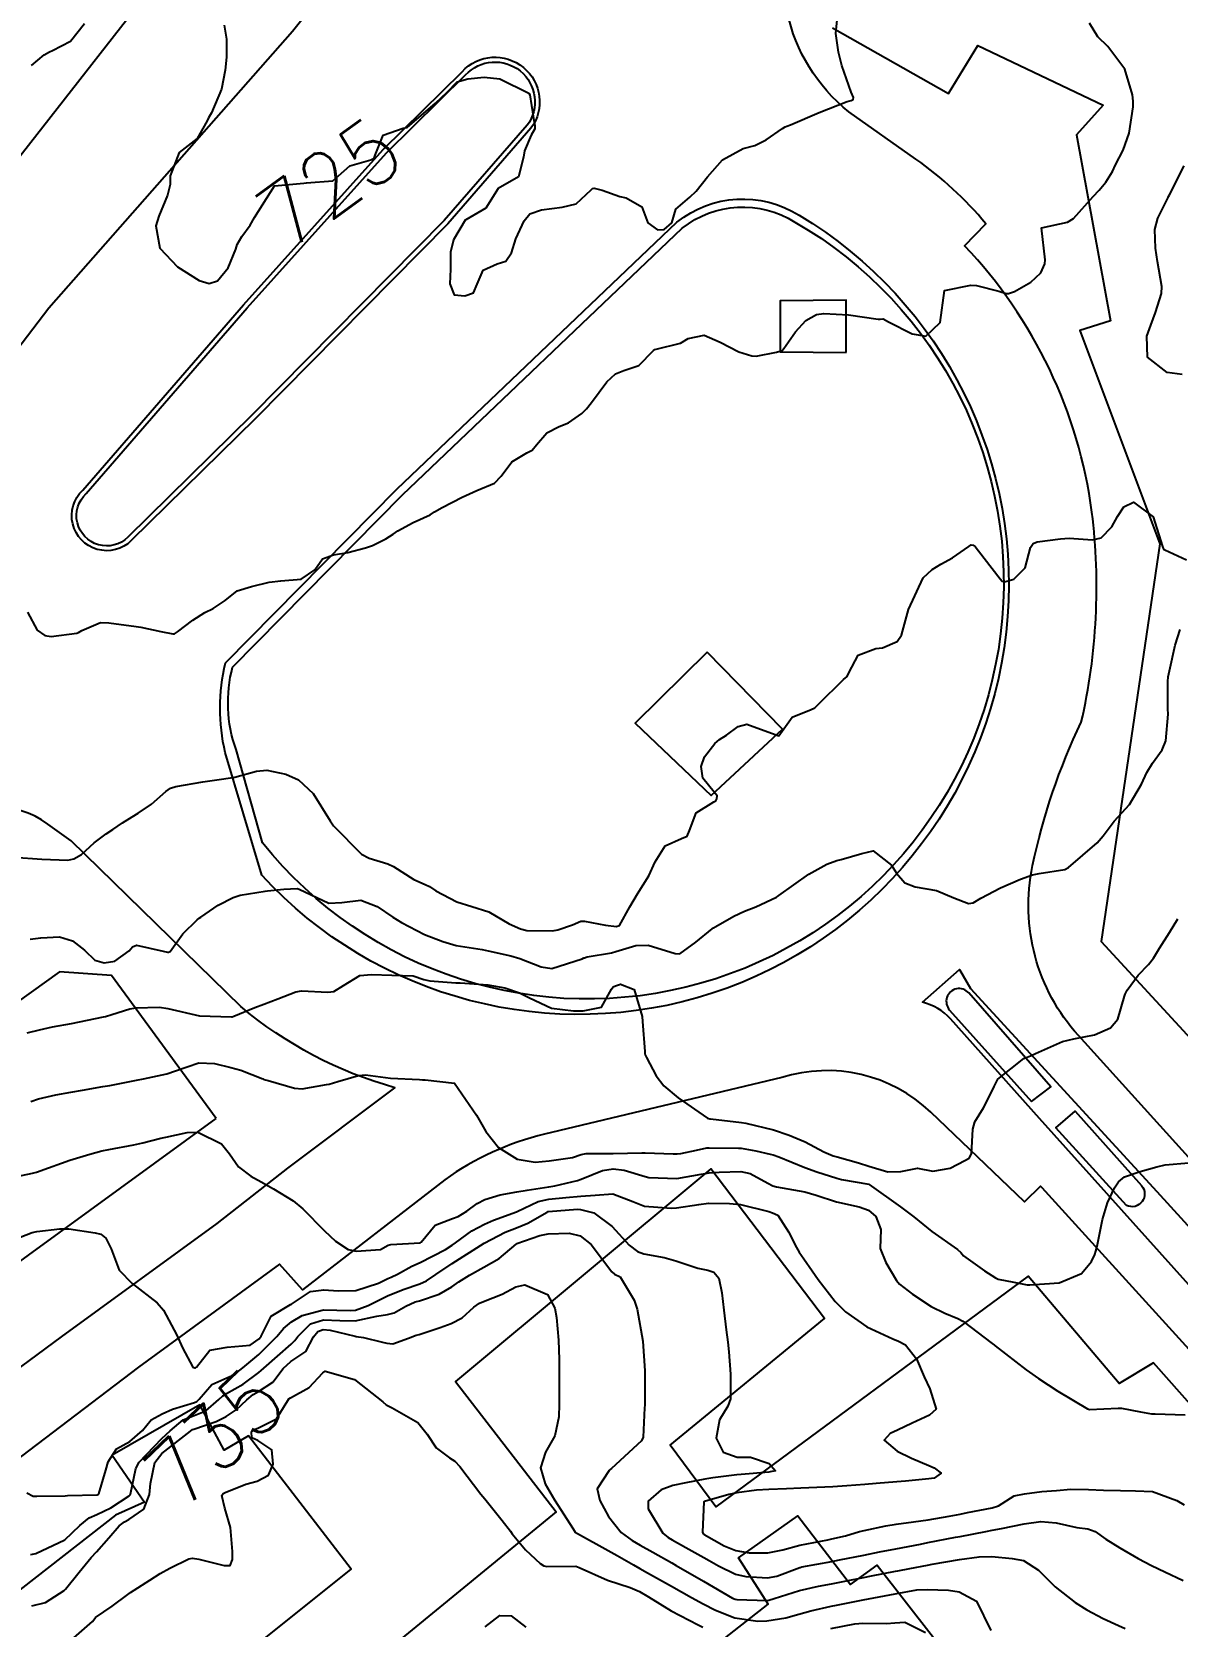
# Model space of a CAD drawing. Header units: metres. Extents: x 318500 to 325275, y 7408834 to 7428799.
# Drawn here: x 320902.5 to 320974.2, y 7414747.2 to 7414847 of the extents above; entities that cross this region are included whole.
import ezdxf
from ezdxf.enums import TextEntityAlignment as Align

# ---------------------------------------------------------------- set-up
doc = ezdxf.new("R2010")
doc.units = ezdxf.units.M
doc.header["$MEASUREMENT"] = 0
for name, color, linetype in [('Area Verde e de Lazer', 93, 'Continuous'), ('Canteiro', 45, 'Continuous'), ('Cotas', 45, 'Continuous'), ('Curvas de Nivel 1m', 11, 'Continuous'), ('Curvas de Nivel 5m', 15, 'Continuous'), ('Divisas', 45, 'Continuous'), ('Edificações', 30, 'Continuous'), ('Linha Férrea', 20, 'Continuous'), ('Vias Primárias', 230, 'Continuous')]:
    doc.layers.add(name, color=color, linetype=linetype)
doc.styles.add('Style-STANDARD', font='STANDARD.shx')

msp = doc.modelspace()

# ---------------------------------------------------------------- linework, layer by layer
at = {"layer": 'Area Verde e de Lazer'}
msp.add_lwpolyline([(320925.735, 7414818.062), (320943.232, 7414834.739, -0.32052), (320950.279, 7414835.126, -1.207178), (320916.964, 7414796.273), (320915.315, 7414802.119, -0.150565), (320915.098, 7414807.275), (320925.735, 7414818.062)], format="xyb", dxfattribs=at)
at = {"layer": 'Canteiro'}
for points in [[(320928.339, 7414835.228), (320916.309, 7414823.037), (320908.549, 7414815.403, -1.014529), (320905.936, 7414818.137), (320916.014, 7414829.758), (320924.727, 7414839.467), (320929.674, 7414844.333, -0.946855), (320933.531, 7414841.184), (320928.339, 7414835.228)], [(320965.093, 7414780.078), (320966.292, 7414781.008), (320961.162, 7414786.875, 1.010855), (320959.963, 7414785.803), (320965.093, 7414780.078)], [(320971.03, 7414773.574), (320966.596, 7414778.428), (320967.811, 7414779.484), (320971.961, 7414774.819, -0.816227), (320971.03, 7414773.574, -3.313433)]]:
    msp.add_lwpolyline(points, format="xyb", dxfattribs=at)
at = {"layer": 'Curvas de Nivel 1m', "flags": 128}
for points, elevation in [([(320902.267, 7414810.701), (320902.865, 7414809.595), (320903.345, 7414809.261), (320903.738, 7414809.191), (320905.348, 7414809.407), (320905.463, 7414809.444), (320905.66, 7414809.555), (320906.833, 7414810.063), (320907.358, 7414810.035), (320909.063, 7414809.804), (320909.354, 7414809.765), (320910.609, 7414809.491), (320911.348, 7414809.347), (320911.465, 7414809.361), (320911.646, 7414809.476), (320912.616, 7414810.207), (320913.368, 7414810.686), (320913.886, 7414810.939), (320914.634, 7414811.441), (320915.386, 7414812.045), (320916.28, 7414812.308), (320917.392, 7414812.58), (320918.115, 7414812.671), (320919.394, 7414812.784), (320920.245, 7414813.367), (320920.727, 7414814.044), (320921.414, 7414814.306), (320922.311, 7414814.442), (320923.421, 7414814.728), (320923.856, 7414814.883), (320924.68, 7414815.307), (320925.146, 7414815.591), (320925.437, 7414815.792), (320926.398, 7414816.333), (320927.453, 7414816.813), (320927.737, 7414816.984), (320928.206, 7414817.259), (320929.467, 7414817.918), (320930.37, 7414818.332), (320931.476, 7414818.793), (320931.897, 7414819.214), (320932.578, 7414820.119), (320933.502, 7414820.682), (320933.838, 7414820.852), (320934.114, 7414821.181), (320934.749, 7414821.944), (320935.528, 7414822.33), (320936.123, 7414822.562), (320936.943, 7414823.146), (320937.239, 7414823.447), (320937.547, 7414823.843), (320938.509, 7414825.126), (320939.054, 7414825.631), (320939.571, 7414825.843), (320940.525, 7414826.146), (320941.443, 7414827.082), (320941.521, 7414827.151), (320941.591, 7414827.173), (320943.112, 7414827.55), (320943.602, 7414827.839), (320944.602, 7414828.048), (320945.599, 7414827.605), (320946.766, 7414827.012), (320947.586, 7414826.746), (320947.85, 7414826.733), (320949.132, 7414826.985), (320949.484, 7414827.088), (320949.593, 7414827.205), (320950.312, 7414828.267), (320950.968, 7414828.96), (320951.624, 7414829.336), (320952.09, 7414829.408), (320953.624, 7414829.321), (320955.48, 7414829.043), (320955.621, 7414829.048), (320955.802, 7414829.078), (320956.135, 7414828.892), (320957.609, 7414828.127), (320958.481, 7414827.983), (320959.359, 7414828.844), (320959.64, 7414830.84), (320961.298, 7414831.17), (320961.645, 7414831.157), (320963.048, 7414830.799), (320963.507, 7414830.661), (320963.639, 7414830.66), (320964.023, 7414830.784), (320965.05, 7414831.368), (320965.658, 7414831.946), (320965.915, 7414832.509), (320965.933, 7414832.757), (320965.7, 7414834.76), (320967.333, 7414835.115), (320967.706, 7414835.344), (320968.945, 7414836.722), (320969.317, 7414837.125), (320969.734, 7414837.619), (320970.145, 7414838.303), (320970.345, 7414838.701), (320970.821, 7414839.637), (320971.202, 7414840.689), (320971.445, 7414842.334), (320971.437, 7414842.685), (320971.395, 7414843.097), (320970.92, 7414844.694), (320969.851, 7414846.117), (320969.224, 7414846.72), (320968.71, 7414847.569)], 726), ([(320974.52, 7414825.586), (320973.58, 7414825.702), (320972.342, 7414826.672), (320972.294, 7414827.989), (320972.544, 7414828.671), (320972.838, 7414829.462), (320973.225, 7414830.664), (320973.232, 7414831.087), (320972.96, 7414832.667), (320972.851, 7414833.5), (320972.802, 7414834.669), (320972.995, 7414835.379), (320973.632, 7414836.661), (320973.662, 7414836.719), (320973.723, 7414836.839), (320974.645, 7414838.647)], 727), ([(320901.387, 7414795.379), (320903.157, 7414795.251), (320904.786, 7414795.195), (320905.157, 7414795.266), (320905.635, 7414795.553), (320906.444, 7414796.268), (320907.18, 7414796.846), (320907.602, 7414797.108), (320908.216, 7414797.52), (320908.808, 7414797.902), (320909.199, 7414798.122), (320910.021, 7414798.685), (320910.922, 7414799.484), (320911.222, 7414799.687), (320911.539, 7414799.792), (320913.226, 7414800.088), (320914.412, 7414800.254), (320915.229, 7414800.375), (320916.592, 7414800.768), (320917.234, 7414800.819), (320918.422, 7414800.573), (320919.229, 7414800.223), (320920.146, 7414799.361), (320921.195, 7414797.653), (320921.405, 7414797.347), (320923.164, 7414795.57), (320923.642, 7414795.313), (320924.817, 7414794.955), (320925.155, 7414794.799), (320926.446, 7414793.978), (320927.144, 7414793.666), (320927.417, 7414793.54), (320927.817, 7414793.26), (320929.13, 7414792.574), (320930.062, 7414792.289), (320931.121, 7414791.96), (320932.404, 7414791.197), (320933.105, 7414790.884), (320933.499, 7414790.789), (320935.104, 7414790.758), (320935.439, 7414790.821), (320936.371, 7414791.141), (320936.881, 7414791.366), (320937.114, 7414791.377), (320938.42, 7414791.117), (320939.109, 7414791.042), (320939.169, 7414791.049), (320939.31, 7414791.107), (320939.952, 7414792.274), (320940.423, 7414793.091), (320941.151, 7414794.215), (320941.541, 7414795.074), (320942.159, 7414796.081), (320943.182, 7414796.54), (320943.535, 7414796.697), (320943.677, 7414797.045), (320944.094, 7414798.16), (320945.217, 7414798.846), (320945.34, 7414798.906), (320945.402, 7414799.027), (320945.406, 7414799.211), (320945.224, 7414799.455), (320944.512, 7414800.32), (320944.422, 7414801.042), (320944.627, 7414801.661), (320945.262, 7414802.484), (320945.559, 7414802.732), (320945.992, 7414803.019), (320946.74, 7414803.546), (320947.281, 7414803.704), (320949.27, 7414802.98), (320950.114, 7414804.142), (320951.295, 7414804.617), (320951.527, 7414804.716), (320951.748, 7414804.943), (320953.316, 7414806.496), (320953.542, 7414806.694), (320953.649, 7414806.917), (320954.235, 7414808.012), (320955.343, 7414808.431), (320955.756, 7414808.481), (320956.67, 7414808.88), (320956.956, 7414809.276), (320957.38, 7414810.87), (320958.312, 7414812.856), (320958.866, 7414813.391), (320959.413, 7414813.717), (320960.144, 7414814.108), (320961.164, 7414814.823), (320961.319, 7414814.933), (320961.431, 7414814.915), (320961.553, 7414814.818), (320962.128, 7414814.101), (320963.132, 7414812.794), (320963.257, 7414812.651), (320963.398, 7414812.607), (320963.977, 7414812.781), (320964.691, 7414813.491), (320965.021, 7414814.766), (320965.18, 7414815.018), (320965.435, 7414815.118), (320966.893, 7414815.291), (320967.439, 7414815.337), (320968.909, 7414815.247), (320969.44, 7414815.36), (320970.106, 7414816.044), (320970.462, 7414816.695), (320970.857, 7414817.301), (320971.474, 7414817.593), (320972.701, 7414816.668), (320973.283, 7414814.811), (320973.352, 7414814.661), (320973.429, 7414814.609), (320974.773, 7414813.989)], 727), ([(320902.442, 7414790.245), (320903.091, 7414790.333), (320904.277, 7414790.388), (320905.089, 7414790.145), (320905.831, 7414789.549), (320906.468, 7414788.933), (320907.072, 7414788.769), (320907.724, 7414788.873), (320908.627, 7414789.515), (320908.827, 7414789.769), (320909.086, 7414789.877), (320910.754, 7414789.485), (320911.019, 7414789.421), (320911.079, 7414789.42), (320911.185, 7414789.478), (320911.981, 7414790.583), (320912.885, 7414791.453), (320913.014, 7414791.549), (320913.113, 7414791.623), (320914.197, 7414792.366), (320915.131, 7414792.853), (320915.566, 7414792.991), (320917.138, 7414793.247), (320917.275, 7414793.261), (320918.296, 7414793.383), (320919.14, 7414793.42), (320919.266, 7414793.369), (320921.127, 7414792.495), (320921.925, 7414792.541), (320923.131, 7414792.69), (320924.15, 7414792.279), (320925.115, 7414791.625), (320925.671, 7414791.284), (320927.099, 7414790.542), (320928.256, 7414790.089), (320929.089, 7414789.858), (320930.714, 7414789.587), (320931.085, 7414789.522), (320932.515, 7414789.196), (320933.078, 7414789.037), (320934.408, 7414788.505), (320935.072, 7414788.4), (320936.964, 7414789.017), (320937.079, 7414789.066), (320937.123, 7414789.086), (320937.291, 7414789.128), (320938.798, 7414789.399), (320939.085, 7414789.465), (320940.33, 7414789.853), (320941.092, 7414789.875), (320942.788, 7414789.351), (320943.084, 7414789.332), (320944.088, 7414790.047), (320945.108, 7414790.898), (320945.184, 7414790.954), (320945.331, 7414791.027), (320946.453, 7414791.677), (320947.125, 7414791.997), (320947.846, 7414792.273), (320949.139, 7414792.874), (320949.197, 7414792.912), (320949.274, 7414792.969), (320951.154, 7414794.321), (320952.276, 7414794.933), (320952.913, 7414795.175), (320953.165, 7414795.228), (320954.471, 7414795.607), (320955.173, 7414795.777), (320956.332, 7414794.882), (320956.647, 7414794.369), (320957.149, 7414793.768), (320957.812, 7414793.526), (320959.144, 7414793.286), (320960.227, 7414792.829), (320961.135, 7414792.467), (320961.432, 7414792.519), (320961.913, 7414792.808), (320963.147, 7414793.457), (320964.386, 7414794.005), (320965.155, 7414794.276), (320965.555, 7414794.357), (320967.159, 7414794.613), (320967.395, 7414794.736), (320969.186, 7414796.277), (320969.572, 7414796.704), (320970.265, 7414797.633), (320971.22, 7414798.68), (320971.968, 7414799.944), (320972.307, 7414800.669), (320972.653, 7414801.269), (320973.264, 7414802.097), (320973.493, 7414802.657), (320973.631, 7414804.319), (320973.62, 7414804.655), (320973.608, 7414806.373), (320973.64, 7414806.655), (320973.725, 7414807.046), (320974.077, 7414808.649), (320974.38, 7414809.629)], 728), ([(320902.234, 7414784.376), (320903.015, 7414784.574), (320903.839, 7414784.757), (320905.021, 7414784.968), (320905.512, 7414785.063), (320907.028, 7414785.382), (320907.149, 7414785.408), (320907.549, 7414785.525), (320908.672, 7414785.878), (320909.036, 7414785.939), (320910.533, 7414785.992), (320911.036, 7414785.911), (320913.03, 7414785.45), (320915.029, 7414785.385), (320915.068, 7414785.391), (320915.18, 7414785.428), (320916.479, 7414785.968), (320917.042, 7414786.184), (320917.927, 7414786.507), (320919.054, 7414786.951), (320919.413, 7414787.008), (320921.054, 7414786.918), (320921.423, 7414786.976), (320922.031, 7414787.335), (320923.066, 7414787.964), (320923.786, 7414788.028), (320925.067, 7414787.997), (320926.401, 7414787.942), (320927.065, 7414787.726), (320927.435, 7414787.635), (320929.063, 7414787.52), (320929.338, 7414787.511), (320931.062, 7414787.39), (320932.141, 7414787.199), (320933.056, 7414786.89), (320933.666, 7414786.566), (320935.041, 7414785.926), (320936.427, 7414785.751), (320937.039, 7414785.755), (320938.182, 7414785.98), (320938.804, 7414787.113), (320938.919, 7414787.254), (320939.062, 7414787.326), (320939.377, 7414787.42), (320940.228, 7414787.092), (320940.721, 7414785.399), (320940.741, 7414785.084), (320940.881, 7414783.203), (320940.897, 7414783.082), (320940.919, 7414783.001), (320940.998, 7414782.842), (320941.602, 7414781.687), (320942.077, 7414781.064), (320942.969, 7414780.319), (320944.809, 7414779.031), (320944.949, 7414778.995), (320944.989, 7414778.989), (320946.946, 7414778.764), (320947.218, 7414778.724), (320948.94, 7414778.313), (320949.914, 7414777.981), (320950.929, 7414777.556), (320952.083, 7414776.933), (320952.683, 7414776.689), (320952.917, 7414776.616), (320954.259, 7414776.245), (320954.912, 7414776.043), (320956.101, 7414775.685), (320956.908, 7414775.692), (320957.959, 7414775.902), (320958.909, 7414775.716), (320959.996, 7414775.909), (320960.916, 7414776.386), (320961.184, 7414776.541), (320961.337, 7414776.806), (320961.403, 7414778.348), (320961.545, 7414778.804), (320962.082, 7414779.68), (320962.652, 7414780.793), (320962.744, 7414781.031), (320962.987, 7414781.48), (320964.603, 7414782.766), (320965.012, 7414782.948), (320965.344, 7414783.086), (320967.021, 7414783.83), (320967.74, 7414784.006), (320969.025, 7414784.252), (320970.031, 7414784.695), (320970.493, 7414785.233), (320970.901, 7414786.682), (320970.939, 7414786.804), (320971.066, 7414787.051), (320971.759, 7414787.994), (320972.398, 7414788.667), (320972.712, 7414789.046), (320973.1, 7414789.674), (320973.708, 7414790.651), (320974.244, 7414791.523)], 729), ([(320901.206, 7414775.296), (320902.575, 7414775.593), (320902.833, 7414775.658), (320902.901, 7414775.68), (320903.063, 7414775.749), (320904.908, 7414776.41), (320906.155, 7414776.784), (320906.915, 7414776.986), (320907.36, 7414777.081), (320908.919, 7414777.367), (320909.49, 7414777.501), (320910.613, 7414777.796), (320910.926, 7414777.859), (320912.254, 7414778.136), (320912.931, 7414778.17), (320914.396, 7414777.435), (320914.914, 7414776.81), (320915.474, 7414775.99), (320916.239, 7414775.41), (320916.895, 7414775.047), (320917.662, 7414774.614), (320918.877, 7414773.866), (320919.486, 7414773.364), (320920.85, 7414771.989), (320921.542, 7414771.339), (320922.331, 7414770.824), (320922.834, 7414770.711), (320924.36, 7414770.822), (320924.838, 7414771.084), (320924.994, 7414771.133), (320926.84, 7414771.241), (320926.895, 7414771.269), (320927.765, 7414772.347), (320928.863, 7414772.765), (320929.21, 7414772.889), (320929.759, 7414773.227), (320930.395, 7414773.7), (320930.881, 7414773.945), (320931.844, 7414774.242), (320932.888, 7414774.42), (320933.535, 7414774.536), (320934.894, 7414774.744), (320935.252, 7414774.797), (320936.673, 7414775.133), (320936.901, 7414775.214), (320938.251, 7414775.772), (320938.907, 7414775.86), (320939.599, 7414775.791), (320940.903, 7414775.383), (320941.147, 7414775.321), (320942.902, 7414775.266), (320944.412, 7414775.527), (320944.906, 7414775.614), (320945.542, 7414775.656), (320946.907, 7414775.695), (320947.488, 7414775.574), (320948.578, 7414774.975), (320948.898, 7414774.808), (320949.126, 7414774.739), (320950.892, 7414774.427), (320951.612, 7414774.217), (320952.883, 7414773.805), (320954.295, 7414773.483), (320954.876, 7414773.281), (320955.347, 7414772.885), (320955.663, 7414772.077), (320955.613, 7414770.882), (320955.966, 7414770.014), (320956.63, 7414768.872), (320956.817, 7414768.645), (320957.64, 7414768.025), (320958.796, 7414767.249), (320959.659, 7414766.827), (320960.477, 7414766.507), (320960.785, 7414766.325), (320962.626, 7414764.937), (320962.77, 7414764.831), (320962.793, 7414764.812), (320962.82, 7414764.789), (320964.748, 7414763.297), (320965.521, 7414762.748), (320966.728, 7414761.943), (320968.582, 7414760.841), (320968.711, 7414760.802), (320970.502, 7414760.894), (320970.713, 7414760.884), (320971.913, 7414760.662), (320972.592, 7414760.535), (320972.709, 7414760.535), (320972.825, 7414760.532), (320974.708, 7414760.479)], 731), ([(320901.808, 7414771.6), (320902.561, 7414771.876), (320902.845, 7414771.937), (320904.295, 7414772.122), (320904.848, 7414772.123), (320906.509, 7414771.871), (320906.844, 7414771.785), (320907.169, 7414771.527), (320907.505, 7414770.852), (320907.997, 7414769.518), (320908.808, 7414768.685), (320910.388, 7414767.486), (320910.783, 7414767.032), (320911.608, 7414765.467), (320911.963, 7414764.673), (320912.613, 7414763.452), (320912.739, 7414763.415), (320912.767, 7414763.423), (320912.831, 7414763.449), (320913.678, 7414764.514), (320914.753, 7414764.712), (320916.187, 7414764.841), (320916.758, 7414765.22), (320916.888, 7414765.398), (320917.513, 7414766.655), (320918.716, 7414767.371), (320918.791, 7414767.405), (320919.964, 7414768.197), (320920.804, 7414768.306), (320921.7, 7414768.233), (320922.804, 7414768.257), (320924.226, 7414768.714), (320924.816, 7414769.011), (320925.009, 7414769.096), (320925.414, 7414769.284), (320926.321, 7414769.779), (320926.827, 7414770.007), (320928.417, 7414770.827), (320928.839, 7414771.093), (320929.043, 7414771.237), (320930.076, 7414771.998), (320930.858, 7414772.412), (320931.419, 7414772.647), (320932.87, 7414773.178), (320932.893, 7414773.19), (320934.225, 7414773.825), (320934.882, 7414773.97), (320935.943, 7414774.085), (320936.885, 7414774.16), (320937.779, 7414774.229), (320938.888, 7414774.311), (320940.143, 7414773.829), (320940.877, 7414773.522), (320942.533, 7414773.398), (320942.876, 7414773.421), (320944.274, 7414773.641), (320944.88, 7414773.717), (320946.191, 7414773.7), (320946.88, 7414773.634), (320948.655, 7414773.192), (320948.872, 7414773.119), (320949.203, 7414772.967), (320949.879, 7414771.935), (320950.381, 7414770.955), (320950.545, 7414770.661), (320950.833, 7414770.242), (320951.362, 7414769.479), (320951.728, 7414768.936), (320952.8, 7414767.561), (320953.446, 7414766.91), (320954.776, 7414765.985), (320956.417, 7414765.221), (320956.763, 7414765.087), (320957.199, 7414764.863), (320957.882, 7414763.984), (320958.362, 7414762.846), (320958.729, 7414762.098), (320959.119, 7414760.834), (320958.704, 7414760.448), (320957.608, 7414759.945), (320956.69, 7414759.518), (320956.25, 7414759.311), (320955.866, 7414758.878), (320956.673, 7414758.2), (320957.58, 7414757.767), (320958.665, 7414757.291), (320958.986, 7414757.156), (320959.422, 7414756.829), (320958.985, 7414756.505), (320958.654, 7414756.461), (320957.193, 7414756.321), (320956.651, 7414756.27), (320955.366, 7414756.167), (320954.648, 7414756.104), (320953.527, 7414756.026), (320952.646, 7414755.971), (320951.662, 7414755.918), (320950.644, 7414755.874), (320949.761, 7414755.841), (320948.642, 7414755.803), (320947.876, 7414755.747), (320946.639, 7414755.587), (320946.15, 7414755.495), (320944.63, 7414755.057), (320944.607, 7414755.053), (320944.574, 7414755.031), (320944.495, 7414753.138), (320944.545, 7414753.031), (320944.6, 7414752.986), (320945.861, 7414752.279), (320946.59, 7414751.979), (320947.426, 7414751.825), (320948.589, 7414751.824), (320949.519, 7414752.032), (320950.594, 7414752.314), (320952.332, 7414752.658), (320952.598, 7414752.711), (320953.438, 7414752.907), (320954.327, 7414753.171), (320954.605, 7414753.242), (320955.965, 7414753.521), (320956.611, 7414753.623), (320957.694, 7414753.773), (320958.616, 7414753.91), (320959.926, 7414754.127), (320960.625, 7414754.264), (320961.079, 7414754.352), (320962.629, 7414754.66), (320963.017, 7414754.784), (320964.003, 7414755.406), (320964.642, 7414755.533), (320965.725, 7414755.663), (320966.645, 7414755.741), (320967.555, 7414755.812), (320968.646, 7414755.803), (320969.588, 7414755.754), (320970.646, 7414755.738), (320971.594, 7414755.717), (320972.645, 7414755.677), (320974.168, 7414755.104), (320974.633, 7414754.836)], 732), ([(320902.223, 7414755.594), (320902.627, 7414755.389), (320902.84, 7414755.373), (320904.628, 7414755.408), (320904.773, 7414755.413), (320906.629, 7414755.465), (320906.679, 7414755.48), (320906.722, 7414755.529), (320907.169, 7414757.009), (320907.319, 7414757.523), (320907.832, 7414758.354), (320908.673, 7414758.811), (320909.465, 7414759.498), (320910.013, 7414760.167), (320910.696, 7414760.543), (320911.341, 7414760.829), (320912.707, 7414761.242), (320912.858, 7414761.299), (320913.003, 7414761.447), (320913.794, 7414762.37), (320914.73, 7414762.778), (320915.173, 7414762.984), (320915.744, 7414763.415), (320916.748, 7414764.24), (320917.869, 7414765.383), (320918.274, 7414765.871), (320918.774, 7414766.299), (320919.445, 7414766.698), (320920.785, 7414767.044), (320922.46, 7414767), (320922.785, 7414767.016), (320923.577, 7414767.308), (320924.799, 7414767.916), (320925.768, 7414768.318), (320926.811, 7414768.669), (320927.227, 7414768.851), (320927.822, 7414769.255), (320928.827, 7414769.95), (320930.84, 7414771.21), (320932.152, 7414771.895), (320932.855, 7414772.172), (320933.573, 7414772.465), (320934.778, 7414773.161), (320934.839, 7414773.192), (320934.871, 7414773.2), (320936.671, 7414773.335), (320936.873, 7414773.329), (320937.697, 7414773.122), (320938.857, 7414772.269), (320939.902, 7414771.094), (320940.438, 7414770.688), (320940.835, 7414770.554), (320942.095, 7414770.323), (320942.831, 7414770.116), (320944.215, 7414769.648), (320944.825, 7414769.524), (320945.21, 7414769.411), (320945.522, 7414769.019), (320945.715, 7414768.108), (320945.843, 7414767.014), (320945.985, 7414765.799), (320946.076, 7414765.01), (320946.151, 7414764.406), (320946.261, 7414763.007), (320946.257, 7414761.467), (320946.085, 7414761.009), (320945.564, 7414760.15), (320945.352, 7414759.02), (320945.789, 7414758.131), (320946.668, 7414757.83), (320947.493, 7414757.813), (320948.665, 7414757.421), (320949.058, 7414756.966), (320948.729, 7414756.9), (320948.659, 7414756.89), (320946.913, 7414756.739), (320946.656, 7414756.71), (320945.145, 7414756.53), (320944.651, 7414756.45), (320943.463, 7414756.226), (320942.645, 7414756.043), (320941.92, 7414755.782), (320941.107, 7414755.073), (320941.103, 7414754.593), (320942.021, 7414753.059), (320942.344, 7414752.8), (320942.596, 7414752.656), (320943.457, 7414752.175), (320944.585, 7414751.536), (320944.913, 7414751.355), (320945.503, 7414751.016), (320946.573, 7414750.507), (320947.21, 7414750.351), (320948.57, 7414750.276), (320949.157, 7414750.378), (320950.58, 7414750.922), (320950.604, 7414750.926), (320950.708, 7414750.948), (320952.584, 7414751.3), (320953.067, 7414751.395), (320954.588, 7414751.693), (320955.58, 7414751.89), (320956.592, 7414752.087), (320958.132, 7414752.384), (320958.596, 7414752.475), (320960.336, 7414752.814), (320960.611, 7414752.864), (320962.23, 7414753.178), (320962.615, 7414753.255), (320963.199, 7414753.365), (320964.619, 7414753.642), (320965.672, 7414753.796), (320966.62, 7414753.717), (320967.921, 7414753.412), (320968.616, 7414753.342), (320969.077, 7414753.165), (320969.739, 7414752.693), (320970.602, 7414752.146), (320971.766, 7414751.489), (320972.586, 7414751.05), (320973.424, 7414750.642), (320974.572, 7414750.1)], 733), ([(320902.45, 7414751.723), (320902.582, 7414751.748), (320902.796, 7414751.801), (320904.591, 7414752.657), (320905.549, 7414753.546), (320906.12, 7414754.025), (320906.61, 7414754.225), (320907.489, 7414754.649), (320908.628, 7414755.409), (320908.682, 7414755.457), (320908.703, 7414755.509), (320909.046, 7414757.112), (320909.251, 7414757.501), (320910.675, 7414758.993), (320911.182, 7414759.472), (320912.001, 7414760.15), (320912.695, 7414760.423), (320913.428, 7414760.713), (320914.242, 7414761.435), (320914.479, 7414761.667), (320914.716, 7414761.802), (320915.751, 7414762.388), (320916.736, 7414763.111), (320916.89, 7414763.246), (320917.045, 7414763.395), (320918.755, 7414764.904), (320919.001, 7414765.124), (320919.179, 7414765.366), (320919.967, 7414766.163), (320920.776, 7414766.425), (320921.808, 7414766.367), (320922.776, 7414766.355), (320924.121, 7414766.641), (320924.782, 7414766.756), (320925.207, 7414766.862), (320925.939, 7414767.279), (320926.531, 7414767.535), (320926.795, 7414767.614), (320928.032, 7414768.021), (320928.809, 7414768.475), (320929.254, 7414768.793), (320929.918, 7414769.224), (320930.825, 7414769.722), (320931.771, 7414770.26), (320932.84, 7414771.164), (320932.887, 7414771.189), (320934.33, 7414771.686), (320934.85, 7414771.811), (320936.151, 7414771.84), (320936.848, 7414771.677), (320937.525, 7414771.123), (320938.823, 7414769.425), (320938.999, 7414769.284), (320939.338, 7414769.102), (320940.23, 7414767.657), (320940.418, 7414767.086), (320940.76, 7414765.08), (320940.891, 7414763.227), (320940.896, 7414763.078), (320940.899, 7414762.917), (320940.882, 7414761.077), (320940.879, 7414760.906), (320940.786, 7414759.078), (320940.678, 7414758.84), (320938.808, 7414757.108), (320938.727, 7414757.041), (320938.658, 7414756.988), (320937.909, 7414755.849), (320938.075, 7414755.116), (320938.615, 7414754.117), (320939.417, 7414753.098), (320940.104, 7414752.596), (320940.592, 7414752.321), (320941.39, 7414751.87), (320942.581, 7414751.198), (320942.849, 7414751.047), (320944.566, 7414750.066), (320946.383, 7414749.003), (320946.549, 7414748.925), (320946.641, 7414748.906), (320948.548, 7414748.851), (320948.653, 7414748.864), (320948.979, 7414748.966), (320950.162, 7414749.348), (320950.558, 7414749.467), (320951.753, 7414749.741), (320952.565, 7414749.901), (320953.411, 7414750.064), (320954.571, 7414750.29), (320955.07, 7414750.387), (320956.577, 7414750.684), (320956.73, 7414750.715), (320957.48, 7414750.857), (320958.582, 7414751.066), (320958.873, 7414751.124), (320960.589, 7414751.413), (320961.807, 7414751.582), (320962.592, 7414751.596), (320963.874, 7414751.487), (320964.589, 7414751.355), (320965.514, 7414750.746), (320966.565, 7414749.713), (320967.815, 7414748.717), (320968.546, 7414748.27), (320969.578, 7414747.732), (320970.536, 7414747.283), (320970.949, 7414747.089)], 734), ([(320904.504, 7414745.92), (320906.334, 7414747.533), (320906.417, 7414747.636), (320906.524, 7414747.785), (320907.564, 7414748.49), (320908.546, 7414749.234), (320908.705, 7414749.35), (320908.949, 7414749.504), (320909.92, 7414750.129), (320910.566, 7414750.538), (320911.167, 7414750.875), (320912.35, 7414751.453), (320912.58, 7414751.498), (320912.987, 7414751.446), (320914.574, 7414751.04), (320914.949, 7414751.05), (320915.09, 7414751.422), (320915.085, 7414751.923), (320914.961, 7414753.425), (320914.618, 7414754.625), (320914.423, 7414755.432), (320914.514, 7414755.549), (320914.633, 7414755.611), (320915.916, 7414756.136), (320916.644, 7414756.317), (320917.339, 7414756.7), (320917.626, 7414757.386), (320917.56, 7414758.278), (320916.675, 7414758.86), (320916.301, 7414759.031), (320916.286, 7414759.406), (320916.517, 7414759.568), (320916.684, 7414759.644), (320917.851, 7414760.224), (320918.545, 7414761.372), (320918.617, 7414761.466), (320918.713, 7414761.544), (320919.896, 7414762.184), (320920.736, 7414763.102), (320920.882, 7414763.204), (320922.731, 7414762.691), (320924.493, 7414761.293), (320924.707, 7414761.107), (320925.088, 7414760.902), (320926.691, 7414759.997), (320927.275, 7414759.261), (320927.828, 7414758.409), (320928.665, 7414757.782), (320928.998, 7414757.569), (320929.323, 7414757.23), (320930.635, 7414755.513), (320930.87, 7414755.208), (320931.957, 7414753.849), (320932.481, 7414753.191), (320932.598, 7414753.029), (320933.432, 7414752.021), (320934.349, 7414751.163), (320934.578, 7414751.019), (320934.761, 7414750.974), (320936.578, 7414750.995), (320936.789, 7414750.916), (320938.565, 7414750.115), (320939.975, 7414749.673), (320940.555, 7414749.412), (320941.115, 7414749.072), (320942.537, 7414748.202), (320944.237, 7414747.321), (320944.522, 7414747.183)], 736), ([(320930.901, 7414747.206), (320931.825, 7414747.902), (320932.53, 7414747.885), (320933.452, 7414747.176)], 737), ([(320952.523, 7414747.089), (320954.039, 7414747.385), (320954.528, 7414747.43), (320956.002, 7414747.401), (320956.529, 7414747.46), (320957.156, 7414747.487), (320958.461, 7414746.841)], 736)]:
    msp.add_lwpolyline(points, dxfattribs=dict(at, elevation=elevation))
at = {"layer": 'Curvas de Nivel 5m', "flags": 128}
for points, elevation in [([(320902.509, 7414844.92), (320903.302, 7414845.598), (320903.641, 7414845.785), (320903.834, 7414845.865), (320904.957, 7414846.46), (320905.83, 7414847.56)], 725), ([(320914.575, 7414847.449), (320914.708, 7414846.586), (320914.711, 7414845.447), (320914.625, 7414844.641), (320914.409, 7414843.451), (320913.785, 7414841.961), (320913.583, 7414841.661), (320913.497, 7414841.463), (320912.875, 7414840.358), (320911.75, 7414839.48), (320911.194, 7414838.022), (320911.186, 7414837.488), (320911.035, 7414836.812), (320910.476, 7414835.498), (320910.299, 7414834.892), (320910.54, 7414833.497), (320911.653, 7414832.334), (320912.997, 7414831.466), (320913.638, 7414831.293), (320914.16, 7414831.452), (320914.826, 7414832.269), (320915.298, 7414833.436), (320915.391, 7414833.717), (320915.682, 7414834.229), (320916.189, 7414834.926), (320916.476, 7414835.418), (320917.72, 7414837.4), (320919.546, 7414837.558), (320919.723, 7414837.581), (320921.377, 7414837.704), (320921.73, 7414838.026), (320922.427, 7414838.653), (320923.746, 7414839.024), (320923.945, 7414839.12), (320924.027, 7414839.317), (320924.522, 7414840.559), (320925.775, 7414840.999), (320926.02, 7414841.053), (320926.315, 7414841.292), (320927.793, 7414842.564), (320928.513, 7414843.259), (320929.146, 7414843.914), (320929.813, 7414844.091), (320930.847, 7414844.197), (320931.813, 7414844.089), (320933.629, 7414843.193), (320933.704, 7414843.096), (320933.792, 7414842.433), (320933.963, 7414841.368), (320934.005, 7414841.187), (320934.001, 7414840.963), (320933.771, 7414840.572), (320933.357, 7414839.595), (320933.303, 7414839.197), (320932.983, 7414837.949), (320931.72, 7414837.22), (320930.938, 7414835.998), (320929.7, 7414835.27), (320929.656, 7414835.241), (320928.915, 7414834.018), (320928.736, 7414833.254), (320928.724, 7414832.184), (320928.694, 7414831.254), (320928.966, 7414830.583), (320929.633, 7414830.511), (320930.166, 7414830.704), (320930.399, 7414831.232), (320930.768, 7414832.114), (320931.66, 7414832.521), (320932.193, 7414832.682), (320932.555, 7414833.207), (320932.817, 7414834.069), (320933.335, 7414835.195), (320933.704, 7414835.639), (320934.428, 7414835.9), (320935.709, 7414836.067), (320936.585, 7414836.278), (320937.531, 7414837.142), (320937.626, 7414837.236), (320937.722, 7414837.253), (320938.228, 7414837.132), (320939.329, 7414836.729), (320939.715, 7414836.646), (320940.702, 7414836.087), (320941.078, 7414835.089), (320941.693, 7414834.638), (320942.11, 7414834.659), (320942.577, 7414835.071), (320942.833, 7414835.945), (320943.716, 7414836.688), (320944.1, 7414837.054), (320944.81, 7414837.968), (320945.75, 7414839.03), (320947.044, 7414839.727), (320947.764, 7414839.925), (320948.491, 7414840.271), (320949.512, 7414840.983), (320949.669, 7414841.094), (320949.782, 7414841.134), (320950.011, 7414841.206), (320951.79, 7414841.979), (320953.546, 7414842.672), (320953.798, 7414842.733), (320953.928, 7414842.789), (320953.937, 7414842.919), (320953.805, 7414843.266), (320953.223, 7414844.929), (320953.005, 7414845.77), (320952.849, 7414846.935), (320952.941, 7414848.004)], 725), ([(320902.471, 7414780.081), (320902.96, 7414780.244), (320904.036, 7414780.502), (320904.967, 7414780.678), (320905.715, 7414780.803), (320906.972, 7414781.013), (320907.407, 7414781.092), (320908.978, 7414781.39), (320909.076, 7414781.411), (320909.521, 7414781.502), (320910.983, 7414781.817), (320911.527, 7414782.013), (320912.99, 7414782.499), (320913.967, 7414782.463), (320914.988, 7414782.207), (320915.603, 7414782.038), (320916.981, 7414781.492), (320917.051, 7414781.47), (320917.329, 7414781.395), (320918.973, 7414780.91), (320919.458, 7414780.88), (320920.977, 7414781.139), (320921.149, 7414781.176), (320921.678, 7414781.34), (320922.984, 7414781.713), (320923.423, 7414781.752), (320924.982, 7414781.536), (320926.794, 7414781.46), (320926.982, 7414781.45), (320927.151, 7414781.437), (320928.98, 7414781.24), (320930.365, 7414779.219), (320930.935, 7414778.196), (320931.736, 7414777.202), (320932.913, 7414776.481), (320934.022, 7414776.284), (320934.912, 7414776.378), (320936.36, 7414776.584), (320936.916, 7414776.767), (320937.22, 7414776.824), (320938.917, 7414776.834), (320940.708, 7414776.873), (320940.918, 7414776.875), (320942.664, 7414776.801), (320942.918, 7414776.803), (320943.133, 7414776.833), (320944.125, 7414777.038), (320944.774, 7414777.18), (320944.922, 7414777.191), (320946.754, 7414777.171), (320946.922, 7414777.154), (320947.826, 7414776.986), (320948.738, 7414776.793), (320948.918, 7414776.742), (320949.27, 7414776.613), (320950.91, 7414775.957), (320951.655, 7414775.686), (320952.904, 7414775.285), (320953.197, 7414775.209), (320954.9, 7414774.899), (320954.921, 7414774.89), (320956.879, 7414773.501), (320957.718, 7414772.857), (320958.857, 7414771.941), (320960.45, 7414770.816), (320960.654, 7414770.628), (320960.836, 7414770.418), (320962.134, 7414769.49), (320962.823, 7414769.043), (320963.003, 7414768.967), (320963.981, 7414768.773), (320964.818, 7414768.611), (320964.97, 7414768.605), (320966.82, 7414768.73), (320968.217, 7414769.328), (320968.84, 7414770.069), (320969.041, 7414770.513), (320969.11, 7414770.706), (320969.186, 7414771.038), (320969.521, 7414772.7), (320969.835, 7414773.747), (320970.273, 7414774.689), (320970.53, 7414775.062), (320970.91, 7414775.369), (320971.879, 7414775.702), (320972.92, 7414776.003), (320973.441, 7414776.126), (320974.924, 7414776.24)], 730), ([(320902.534, 7414748.512), (320903.386, 7414748.729), (320904.549, 7414749.47), (320904.597, 7414749.512), (320904.638, 7414749.559), (320905.495, 7414750.617), (320906.252, 7414751.535), (320906.584, 7414751.907), (320907.346, 7414752.769), (320908.005, 7414753.516), (320908.341, 7414753.776), (320908.606, 7414753.912), (320909.537, 7414754.576), (320909.893, 7414755.491), (320909.966, 7414756.164), (320910.238, 7414757.486), (320910.666, 7414758.061), (320912.457, 7414759.453), (320912.587, 7414759.546), (320912.682, 7414759.584), (320914.069, 7414760.056), (320914.694, 7414760.371), (320915.33, 7414760.791), (320915.978, 7414761.411), (320916.384, 7414761.736), (320916.718, 7414761.925), (320917.606, 7414762.507), (320918.269, 7414763.377), (320918.744, 7414763.802), (320919.673, 7414764.439), (320920.157, 7414765.356), (320920.425, 7414765.694), (320920.767, 7414765.805), (320921.194, 7414765.771), (320922.761, 7414765.394), (320922.826, 7414765.384), (320923.284, 7414765.312), (320924.486, 7414765.023), (320924.757, 7414764.949), (320925.13, 7414764.913), (320926.101, 7414765.277), (320926.579, 7414765.456), (320926.764, 7414765.51), (320928.078, 7414765.943), (320928.774, 7414766.195), (320929.464, 7414766.546), (320930.194, 7414767.219), (320930.546, 7414767.461), (320930.795, 7414767.561), (320931.973, 7414768.028), (320932.809, 7414768.475), (320933.39, 7414768.602), (320934.803, 7414768.005), (320935.249, 7414767.153), (320935.371, 7414766.561), (320935.493, 7414765.149), (320935.532, 7414763.932), (320935.535, 7414763.148), (320935.532, 7414762.344), (320935.521, 7414761.148), (320935.508, 7414760.337), (320935.262, 7414759.151), (320934.67, 7414758.128), (320934.365, 7414757.164), (320934.645, 7414756.151), (320935.23, 7414755.151), (320936.407, 7414753.329), (320936.538, 7414753.131), (320936.567, 7414753.098), (320936.6, 7414753.084), (320936.675, 7414753.054), (320938.589, 7414751.985), (320939.153, 7414751.669), (320940.181, 7414751.086), (320940.577, 7414750.864), (320941.055, 7414750.591), (320942.56, 7414749.739), (320943.803, 7414749.037), (320944.544, 7414748.64), (320945.315, 7414748.242), (320946.532, 7414747.772), (320947.955, 7414747.552), (320948.529, 7414747.571), (320949.72, 7414747.771), (320950.536, 7414748.004), (320951.269, 7414748.21), (320952.544, 7414748.498), (320952.893, 7414748.567), (320954.55, 7414748.89), (320956.217, 7414749.212), (320956.556, 7414749.273), (320957.901, 7414749.509), (320958.561, 7414749.547), (320959.892, 7414749.488), (320960.559, 7414749.396), (320961.633, 7414748.799), (320962.532, 7414746.969)], 735)]:
    msp.add_lwpolyline(points, dxfattribs=dict(at, elevation=elevation))
at = {"layer": 'Divisas'}
msp.add_lwpolyline([(320975.338, 7414937.151), (320924.312, 7414868.055), (320888.763, 7414822.595), (320886.476, 7414818.204), (320882.081, 7414816.475), (320832.951, 7414777.567), (320809.771, 7414759.984), (320730.862, 7414701.697), (320699.983, 7414673.087), (320695.213, 7414668.33), (320694.175, 7414670.621)], dxfattribs=at)
at = {"layer": 'Edificações'}
for points in [[(320952.634, 7414847.286), (320959.895, 7414843.184), (320961.728, 7414846.187), (320969.576, 7414842.451), (320967.897, 7414840.584), (320970.024, 7414828.937), (320968.117, 7414828.351), (320973.108, 7414814.98), (320969.438, 7414790.103), (320991.893, 7414765.725)], [(320989.191, 7414745.138), (320972.712, 7414763.731), (320970.561, 7414762.437), (320964.865, 7414769.143), (320945.324, 7414754.708), (320942.476, 7414758.569), (320952.14, 7414766.494), (320945.01, 7414775.864), (320929.039, 7414762.555), (320935.341, 7414754.398), (320923.338, 7414744.543)], [(320915.3, 7414745.025), (320922.523, 7414750.816), (320916.103, 7414759.167), (320916.103, 7414759.167), (320914.577, 7414758.253), (320913.052, 7414761.097), (320907.558, 7414757.948), (320909.593, 7414755.001), (320907.762, 7414754.189), (320890.164, 7414740.473)], [(320939.232, 7414741.246), (320948.61, 7414748.624), (320946.747, 7414751.511), (320950.473, 7414754.141), (320953.749, 7414749.843), (320955.419, 7414751.062), (320969.234, 7414733.336)]]:
    msp.add_lwpolyline(points, dxfattribs=at)
for points in [[(320953.497, 7414826.973), (320953.497, 7414830.242), (320949.367, 7414830.203), (320949.367, 7414827.012), (320953.497, 7414826.973)], [(320944.799, 7414808.212), (320940.279, 7414803.759), (320945.043, 7414799.244), (320949.502, 7414803.393), (320944.799, 7414808.212)], [(320914.07, 7414779.024), (320907.529, 7414787.967), (320904.259, 7414788.201), (320889.387, 7414777.546), (320896.316, 7414766.114), (320914.07, 7414779.024)]]:
    msp.add_lwpolyline(points, close=True, dxfattribs=at)
at = {"layer": 'Linha Férrea'}
for points in [[(320790.487, 7414769.154, 0.066549), (320858.601, 7414826.486, 0.071744), (320946.357, 7414945.112, -0.001019), (320986.5, 7415020.762), (321017.589, 7415076.939, -0.085141), (321132.031, 7415221.308, -0.027227), (321212.14, 7415282.871, 0.004692), (321306.83, 7415350.197, 0.102409), (321443.102, 7415506.847, 0.035266), (321491.354, 7415614.347, 0.015223), (321522.063, 7415693.461)], [(320633.316, 7414629.253), (320777.065, 7414757.123, 0.012969), (320847.83, 7414823.299, 0.045223), (320913.238, 7414901.784, 0.028396), (320958.652, 7414980.458), (321000.142, 7415057.355, -0.029861), (321051.084, 7415139.412, -0.055667), (321134.029, 7415229.838, -0.018731), (321177.936, 7415264.887, -0.005656), (321232.205, 7415304.051), (321269.949, 7415330.444, 0.029004), (321333.565, 7415379.837, 0.034735), (321383.346, 7415430.521, 0.062911), (321451.089, 7415534.053, 0.021199), (321470.312, 7415575.877), (321499.441, 7415649.202)], [(320223.393, 7414139.109, -0.076005), (320320.437, 7414311.999, -0.027328), (320414.072, 7414419.908, -0.009752), (320494.139, 7414502.312), (320539.581, 7414547.559, -0.011191), (320630.307, 7414631.794), (320756.595, 7414744.298), (320803.261, 7414786.663, 0.019521), (320844.172, 7414825.776, 0.046857), (320912.063, 7414907.564, 0.028693), (320959.442, 7414990.445), (320996.914, 7415059.892, -0.026975), (321044.532, 7415137.193, -0.050883), (321124.039, 7415226.537, -0.025562), (321181.808, 7415273.236, -0.010464), (321204.932, 7415290.006), (321276.001, 7415340.1, 0.037465), (321348.303, 7415399.171, 0.070178), (321431.572, 7415506.426, 0.032105), (321468.493, 7415582.403, 0.011032), (321478.309, 7415606.627)]]:
    msp.add_lwpolyline(points, format="xyb", dxfattribs=at)
at = {"layer": 'Vias Primárias'}
for points in [[(321109.374, 7414841.125, 0), (321121.447, 7414845.471, -0.165445)], [(320682.11, 7414602.794), (320689.098, 7414606.232), (320705.551, 7414639.394), (320716.252, 7414659.974), (320724.939, 7414677.678), (320733.097, 7414694.323, -0.109386), (320757.743, 7414718.621), (320799.339, 7414747.558), (320825.755, 7414765.208), (320847.695, 7414779.761), (320885.391, 7414808.85), (320895.369, 7414818.969), (320903.599, 7414829.758), (320918.836, 7414847.085), (320931.038, 7414862.386), (320943.175, 7414878.036), (320958.547, 7414899.333), (320973.107, 7414916.991)], [(321033.913, 7414769.183, -0.18695), (321028.026, 7414743.637, -0.406554), (321007.887, 7414740.583), (321005.634, 7414742.886), (321001.913, 7414746.915), (320996.249, 7414753.405), (320983.36, 7414767.262), (320968.021, 7414784.21, -0.240388), (320965.149, 7414794.846, -0.059741), (320968.196, 7414803.818, 0.087442), (320968.866, 7414816.974, 0.158225), (320960.9, 7414833.635), (320962.227, 7414835.027, 0.065987), (320957.847, 7414839.07), (320953.663, 7414842.018, -0.355387), (320950.741, 7414855.498), (320957.778, 7414869.368), (320963.358, 7414878.997), (320970.266, 7414888.774), (320981.159, 7414904.769), (320989.859, 7414916.263)], [(320892.36, 7414756.475), (320904.397, 7414765.345), (320914.141, 7414772.44), (320918.547, 7414775.921), (320925.253, 7414780.944, -0.106936), (320915.608, 7414786.028), (320904.999, 7414796.402), (320903.546, 7414797.448, 0.33334), (320896.659, 7414797.313)], [(320991.871, 7414745.86), (320982.693, 7414756.048), (320965.743, 7414774.684), (320965.647, 7414774.787), (320964.647, 7414773.81), (320958.783, 7414779.417, 0.274155), (320949.459, 7414781.579), (320934.614, 7414778.033, 0.097139), (320928.375, 7414775.186), (320919.479, 7414768.287), (320918.027, 7414769.899), (320909.207, 7414763.452), (320893.06, 7414751.183), (320878.095, 7414739.988)]]:
    msp.add_lwpolyline(points, format="xyb", dxfattribs=at)
for points in [[(320928.56, 7414835.024), (320916.521, 7414822.825), (320908.759, 7414815.189, -1.010643), (320905.72, 7414818.345), (320915.789, 7414829.956), (320924.51, 7414839.674), (320929.458, 7414844.541, -0.947704), (320933.765, 7414840.997)], [(320925.384, 7414818.419), (320942.902, 7414835.116, -0.320976), (320950.538, 7414835.554, -1.156916), (320916.924, 7414794.248), (320914.636, 7414801.924, -0.116622), (320914.649, 7414807.533)], [(320999.04, 7414745.839), (321007.063, 7414737.229), (321003.752, 7414737.278), (320997.617, 7414744.12), (320984.075, 7414758.398), (320965.586, 7414779.029), (320960.013, 7414785.262, 0.156875), (320958.257, 7414786.291), (320960.588, 7414788.35), (320961.268, 7414787.165), (320972.924, 7414774.45), (320984.455, 7414761.793), (320994.413, 7414750.893)]]:
    msp.add_lwpolyline(points, format="xyb", close=True, dxfattribs=at)

# ---------------------------------------------------------------- texts
at = {"layer": 'Cotas', "style": 'Style-STANDARD'}
for s, rotation, p in [('725', 36.2151, (320921.145, 7414837.601, 725)), ('735', 43.51856, (320913.977, 7414759.077, 735))]:
    msp.add_text(s, height=4, rotation=rotation, dxfattribs=at).set_placement(p, align=Align.MIDDLE_CENTER)

doc.saveas('drawing.dxf')
